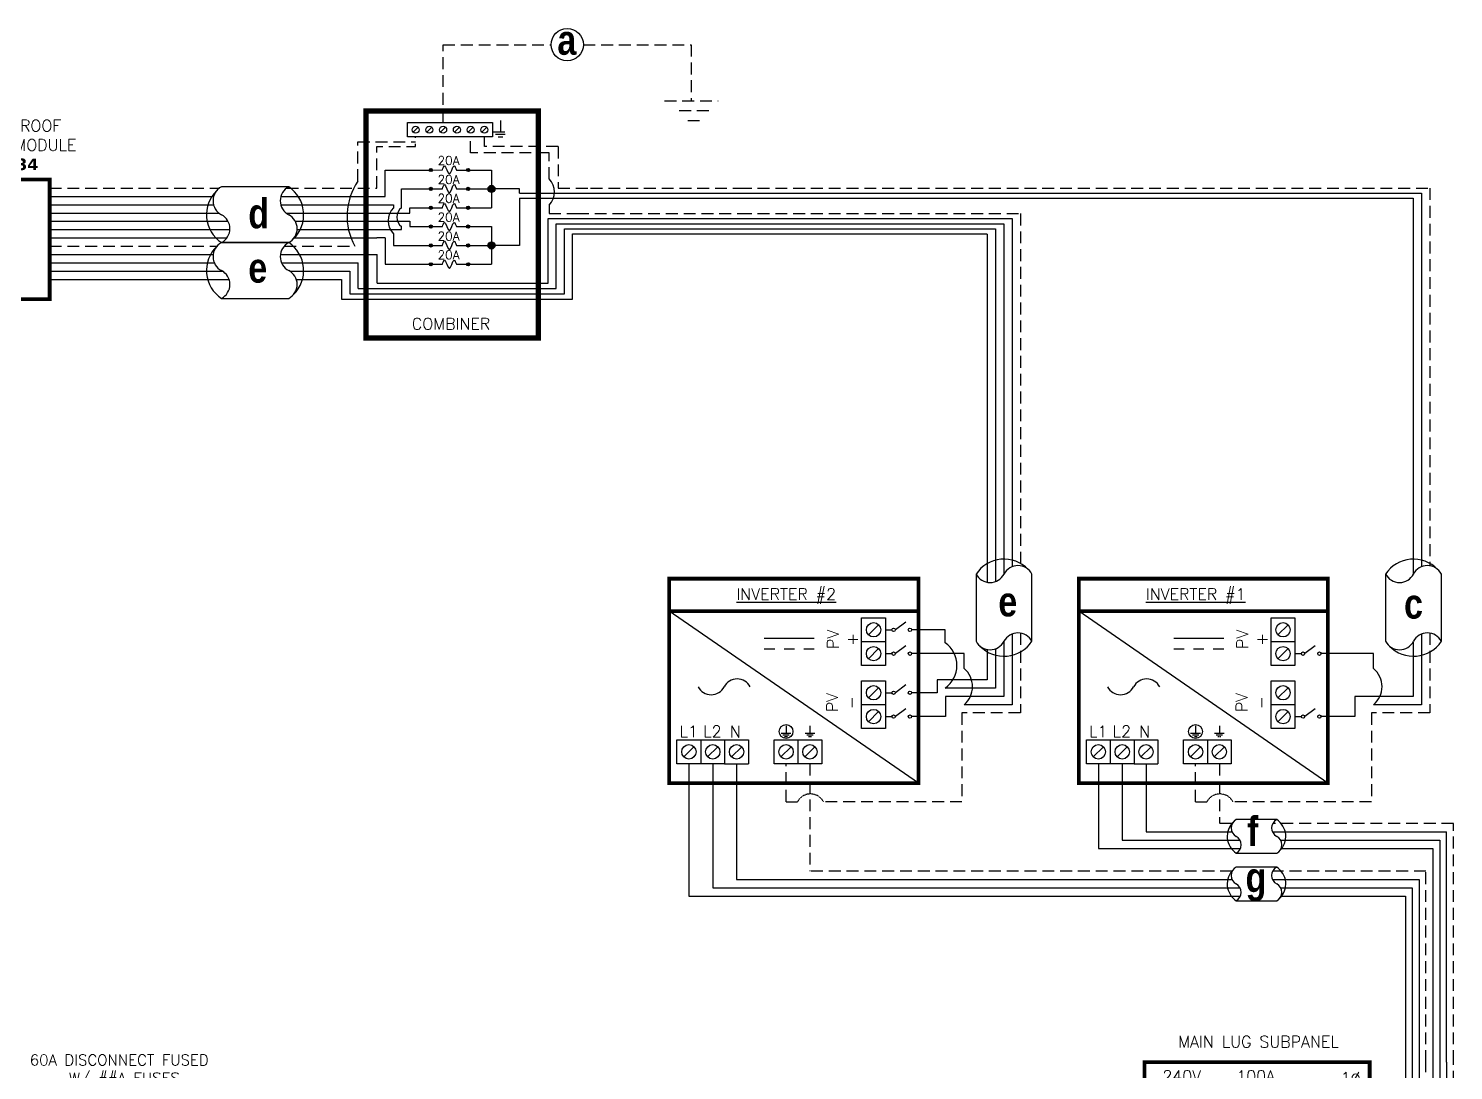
# Model space of a CAD drawing. Header units: feet. Extents: x 18731 to 19517, y 14552 to 15119.
# Drawn here: x 19066.9 to 19517.3, y 14789.4 to 15118.7 of the extents above; entities that cross this region are included whole.
import ezdxf

# ---------------------------------------------------------------- set-up
doc = ezdxf.new("R2010")
doc.units = ezdxf.units.FT
doc.header["$MEASUREMENT"] = 0
doc.linetypes.add('HIDDEN', pattern=[0.375, 0.25, -0.125])
for name, color, linetype in [('ONE LINE BLOCKS', 7, 'Continuous'), ('TABLES', 7, 'Continuous'), ('TEXT', 7, 'Continuous'), ('Z - TITLEBLOCK TXT', 7, 'Continuous')]:
    doc.layers.add(name, color=color, linetype=linetype)
doc.styles.add('ONE LINE TXT', font='techb___.ttf')
doc.styles.get("Standard").update_dxf_attribs({"font": 'simplex.shx'})

# ---------------------------------------------------------------- blocks, each defined once
blk = doc.blocks.new('*U16')
at = {"layer": 'ONE LINE BLOCKS', "linetype": 'Continuous'}
h = blk.add_hatch(color=1, dxfattribs=at)
h.dxf.hatch_style = 1
edge = h.paths.add_edge_path()
edge.add_arc((52.27, 61.39), 0.291, 0, 360)
h = blk.add_hatch(color=1, dxfattribs=at)
h.dxf.hatch_style = 1
edge = h.paths.add_edge_path()
edge.add_arc((58.94, 61.39), 0.291, 0, 360)
h = blk.add_hatch(color=1, dxfattribs=at)
h.dxf.hatch_style = 1
edge = h.paths.add_edge_path()
edge.add_arc((52.27, 58.01), 0.291, 0, 360)
h = blk.add_hatch(color=1, dxfattribs=at)
h.dxf.hatch_style = 1
edge = h.paths.add_edge_path()
edge.add_arc((58.94, 58.01), 0.291, 0, 360)
h = blk.add_hatch(color=1, dxfattribs=at)
h.dxf.hatch_style = 1
edge = h.paths.add_edge_path()
edge.add_arc((52.27, 46.83), 0.291, 0, 360)
h = blk.add_hatch(color=1, dxfattribs=at)
h.dxf.hatch_style = 1
edge = h.paths.add_edge_path()
edge.add_arc((58.94, 46.83), 0.291, 0, 360)
h = blk.add_hatch(color=1, dxfattribs=at)
h.dxf.hatch_style = 1
edge = h.paths.add_edge_path()
edge.add_arc((52.27, 43.45), 0.291, 0, 360)
h = blk.add_hatch(color=1, dxfattribs=at)
h.dxf.hatch_style = 1
edge = h.paths.add_edge_path()
edge.add_arc((58.94, 43.45), 0.291, 0, 360)
at = {"color": 7, "linetype": 'Continuous'}
for p, q in [((102.48, 74.03), (102.48, 61.39)), ((111.18, 74.03), (111.18, 46.83)), ((48.07, 61.39), (39.41, 61.39)), ((39.41, 61.39), (39.41, 46.83)), ((102.48, 61.39), (63.14, 61.39)), ((29, 46.83), (13.32, 46.83)), ((13.32, 46.83), (13.32, 9.66)), ((48.07, 46.83), (37.24, 46.83)), ((111.18, 46.83), (63.14, 46.83)), ((13.32, 9.66), (0, 9.66))]:
    blk.add_line(p, q, dxfattribs=at)
at = {"color": 10, "linetype": 'Continuous'}
for p, q in [((104.66, 74.03), (104.66, 58.01)), ((113.36, 74.03), (113.36, 43.45)), ((33.12, 43.45), (33.12, 58.01)), ((35.29, 58.01), (33.12, 58.01)), ((43.53, 58.01), (48.07, 58.01)), ((104.66, 58.01), (63.14, 58.01)), ((33.12, 43.45), (16.61, 43.45)), ((16.61, 6.49), (16.61, 43.45)), ((33.12, 43.45), (48.07, 43.45)), ((113.36, 43.45), (63.14, 43.45)), ((16.61, 6.49), (0, 6.49))]:
    blk.add_line(p, q, dxfattribs=at)
at = {"color": 253, "linetype": 'Continuous'}
for p, q in [((106.83, 74.03), (106.83, 48.32)), ((115.53, 74.03), (115.53, 28.42)), ((106.83, 39.76), (106.83, 32.77)), ((106.83, 32.77), (89.53, 32.77)), ((115.53, 28.42), (89.53, 28.42)), ((101.87, 11.02), (89.53, 11.02)), ((101.87, 5), (101.87, 11.02)), ((13.32, 3.45), (0, 3.45)), ((13.32, -3.56), (13.32, 3.45)), ((101.87, -3.56), (13.32, -3.56))]:
    blk.add_line(p, q, dxfattribs=at)
at = {"color": 10, "linetype": 'Continuous'}
blk.add_arc((39.41, 55.85), 4.65, 27.6639, 152.3361, dxfattribs=at)
at = {"color": 7, "linetype": 'Continuous'}
blk.add_arc((33.12, 44.67), 4.65, 27.6639, 152.3361, dxfattribs=at)
at = {"color": 253, "linetype": 'Continuous'}
for centre in [(110.41, 44.04), (105.44, 0.72)]:
    blk.add_arc(centre, 5.58, 129.9215, 230.0785, dxfattribs=at)
at = {"layer": 'ONE LINE BLOCKS', "lineweight": 50}
blk.add_line((20.02, 65.33), (91.19, 65.33), dxfattribs=at)
at = {"layer": 'ONE LINE BLOCKS', "lineweight": 50, "const_width": 1.19}
blk.add_lwpolyline([(20.02, 6.67), (20.02, 74.03), (91.19, 74.03), (91.19, 6.67)], close=True, dxfattribs=at)
at = {"layer": 'TEXT', "color": 92, "linetype": 'HIDDEN', "ltscale": 15}
for p, q in [((109.01, 48.32), (109.01, 74.03)), ((117.71, 0), (117.71, 74.03)), ((109.01, 32.7), (109.01, 39.76)), ((109.01, 2.18), (109.01, 24.14)), ((26.29, 19.65), (57.58, 19.65)), ((57.58, 2.18), (57.58, 19.65)), ((26.29, 15.3), (55.38, 15.3)), ((55.38, 0), (55.38, 15.3)), ((34.13, 10.94), (26.29, 10.94)), ((34.13, 0), (34.13, 10.94)), ((9.01, 0), (0, 0)), ((34.13, 0), (17.25, 0)), ((55.38, 0), (117.71, 0)), ((57.58, 2.18), (109.01, 2.18))]:
    blk.add_line(p, q, dxfattribs=at)
at = {"layer": 'TEXT', "color": 92, "linetype": 'HIDDEN', "flags": 128}
for points in [[(29.4, 34.92), (29.4, 31.42)], [(27.06, 31.42), (31.74, 31.42)], [(30.93, 30.55), (27.87, 30.55)], [(30.12, 29.68), (28.68, 29.68)]]:
    blk.add_lwpolyline(points, dxfattribs=at)
at = {"layer": 'TEXT', "color": 92, "linetype": 'Continuous', "ltscale": 4}
for centre in [(112.48, 44.04), (112.48, 28.42)]:
    blk.add_arc(centre, 5.51, 129.059, 230.941, dxfattribs=at)
at = {"layer": 'TEXT', "color": 92, "linetype": 'HIDDEN', "ltscale": 0.3}
blk.add_arc((13.13, -2.16), 4.65, 27.6639, 152.3361, dxfattribs=at)
at = {"layer": 'Z - TITLEBLOCK TXT', "color": 1, "linetype": 'Continuous'}
for p, q in [((21.75, 8.35), (21.75, 35.29)), ((21.75, 35.29), (26.29, 35.29)), ((26.29, 35.29), (26.29, 8.35)), ((84.99, 8.42), (84.99, 35.37)), ((84.99, 35.37), (89.53, 35.37)), ((89.53, 35.37), (89.53, 8.42)), ((26.29, 8.35), (21.75, 8.35)), ((89.53, 8.42), (84.99, 8.42))]:
    blk.add_line(p, q, dxfattribs=at)
at = {"layer": 'Z - TITLEBLOCK TXT', "color": 4, "linetype": 'Continuous'}
for p, q in [((24.81, 33.48), (23.24, 31.91)), ((88.04, 33.56), (86.47, 31.98)), ((24.81, 29.13), (23.24, 27.56)), ((88.04, 29.2), (86.47, 27.63)), ((24.81, 24.78), (23.24, 23.21)), ((88.04, 24.85), (86.47, 23.28)), ((24.81, 20.43), (23.24, 18.86)), ((88.04, 20.5), (86.47, 18.93)), ((24.81, 16.08), (23.24, 14.51)), ((88.04, 16.15), (86.47, 14.58)), ((24.81, 11.73), (23.24, 10.16)), ((88.04, 11.8), (86.47, 10.23))]:
    blk.add_line(p, q, dxfattribs=at)
at = {"layer": 'Z - TITLEBLOCK TXT', "color": 1, "linetype": 'Continuous', "flags": 128}
for points in [[(48.07, 61.39), (52.27, 61.39)], [(48.07, 61.39), (52.27, 61.39)], [(58.94, 61.39), (63.14, 61.39)], [(48.07, 58.01), (52.27, 58.01)], [(48.07, 58.01), (52.27, 58.01)], [(58.94, 58.01), (63.14, 58.01)], [(48.07, 46.83), (52.27, 46.83)], [(48.07, 46.83), (52.27, 46.83)], [(58.94, 46.83), (63.14, 46.83)], [(48.07, 43.45), (52.27, 43.45)], [(48.07, 43.45), (52.27, 43.45)], [(58.94, 43.45), (63.14, 43.45)]]:
    blk.add_lwpolyline(points, dxfattribs=at)
at = {"layer": 'Z - TITLEBLOCK TXT', "color": 1, "linetype": 'Continuous'}
for centre in [(52.27, 61.39), (58.94, 61.39), (52.27, 58.01), (58.94, 58.01), (52.27, 46.83), (58.94, 46.83), (52.27, 43.45), (58.94, 43.45)]:
    blk.add_circle(centre, 0.291, dxfattribs=at)
at = {"layer": 'Z - TITLEBLOCK TXT', "color": 4, "linetype": 'Continuous'}
for centre in [(24.02, 32.7), (87.26, 32.77), (24.02, 28.35), (87.26, 28.42), (24.02, 24), (87.26, 24.07), (24.02, 19.65), (87.26, 19.72), (24.02, 15.3), (87.26, 15.37), (24.02, 10.94), (87.26, 11.02)]:
    blk.add_circle(centre, 1.11, dxfattribs=at)
at = {"layer": 'Z - TITLEBLOCK TXT', "color": 1, "linetype": 'Continuous'}
for centre in [(55.6, 60.19), (55.6, 56.81), (55.6, 45.63), (55.6, 42.25)]:
    blk.add_arc(centre, 3.93, 40.3392, 139.6608, dxfattribs=at)
at = {"layer": 'TABLES', "color": 1, "linetype": 'Continuous'}
for p in [(47.57, 52.77), (47.57, 38.21)]:
    blk.add_text('2p##A', height=3.658, dxfattribs=at).set_placement(p)
at = {"layer": 'TABLES', "color": 4, "linetype": 'Continuous'}
blk.add_text('ISOLATED NEUTRAL', height=1.8743, rotation=90, dxfattribs=at).set_placement((84.33, 8.78))
at = {"layer": 'TEXT', "color": 1, "attachment_point": 5}
for s, width, gutter_width, insert, char_height in [('MAIN LUG SUBPANEL ', 62.3984, 7.17, (56.06, 80.46), 3.6576), ('240V', 0.1481, 0.75, (31.81, 69.58), 3.658), ('100A', 0.1481, 0.75, (55.19, 69.58), 3.658), ('1∅', 0.1481, 0.75, (85.17, 69.07), 3.658)]:
    blk.add_mtext_dynamic_manual_height_columns(s, width=width, gutter_width=gutter_width, heights=[0], dxfattribs=dict(at, insert=insert, char_height=char_height))
blk = doc.blocks.new('M_MAIN DISCO')
at = {"color": 253, "linetype": 'Continuous'}
for p, q in [((-47.96, 3.45), (-47.96, 32.21)), ((-47.96, 32.21), (-42.47, 32.21)), ((-42.47, 32.21), (-42.47, 34.82)), ((-20.72, 32.21), (-20.72, 34.82)), ((-15.23, 32.21), (-20.72, 32.21)), ((-15.23, 3.45), (-15.23, 32.21)), ((-47.96, 3.45), (-63.19, 3.45)), ((-15.23, 3.45), (0, 3.45))]:
    blk.add_line(p, q, dxfattribs=at)
at = {"color": 7, "linetype": 'Continuous'}
for p, q in [((-51.46, 9.66), (-51.46, 22.77)), ((-49.6, 22.77), (-51.46, 22.77)), ((-41.69, 22.77), (-44.32, 22.77)), ((-21.5, 22.77), (-18.87, 22.77)), ((-13.59, 22.77), (-11.73, 22.77)), ((-11.73, 9.66), (-11.73, 22.77)), ((-51.46, 9.66), (-63.19, 9.66)), ((-11.73, 9.66), (0, 9.66))]:
    blk.add_line(p, q, dxfattribs=at)
at = {"color": 1, "linetype": 'Continuous'}
for p, q in [((-31.53, 22.77), (-30.29, 22.77)), ((-27.74, 22.77), (-26.5, 22.77)), ((-31.53, 15.24), (-30.29, 15.24)), ((-27.74, 15.24), (-26.5, 15.24))]:
    blk.add_line(p, q, dxfattribs=at)
at = {"color": 10, "linetype": 'Continuous'}
for p, q in [((-49.6, 6.49), (-49.6, 15.24)), ((-41.69, 15.24), (-44.32, 15.24)), ((-21.5, 15.24), (-18.87, 15.24)), ((-13.59, 6.49), (-13.59, 15.24)), ((-49.6, 6.49), (-63.19, 6.49)), ((-13.59, 6.49), (0, 6.49))]:
    blk.add_line(p, q, dxfattribs=at)
at = {"color": 7, "linetype": 'Continuous'}
for centre in [(-46.96, 22.62), (-16.23, 22.62)]:
    blk.add_arc(centre, 2.64, 3.2819, 176.7181, dxfattribs=at)
at = {"color": 10, "linetype": 'Continuous'}
for centre in [(-46.96, 15.08), (-16.23, 15.08)]:
    blk.add_arc(centre, 2.64, 3.2819, 176.7181, dxfattribs=at)
at = {"color": 1, "linetype": 'Continuous'}
for points in [[(-30.29, 22.77), (-29.92, 23.53), (-29.02, 22.01), (-28.19, 23.53), (-27.74, 22.77)], [(-30.29, 15.24), (-29.92, 16), (-29.02, 14.47), (-28.19, 16), (-27.74, 15.24)]]:
    blk.add_spline(points, degree=3, dxfattribs=at)
at = {"layer": 'ONE LINE BLOCKS', "lineweight": 50}
blk.add_line((-53.41, 43.1), (-9.8, 43.1), dxfattribs=at)
at = {"layer": 'ONE LINE BLOCKS', "lineweight": 50, "const_width": 1.19}
blk.add_lwpolyline([(-53.41, -9.3), (-53.41, 49.88), (-9.8, 49.88), (-9.8, -9.3)], close=True, dxfattribs=at)
at = {"layer": 'TEXT', "color": 92, "linetype": 'HIDDEN', "ltscale": 15}
for p, q in [((-46.38, 0), (-46.38, 4.94)), ((-46.38, 4.94), (-42.47, 4.94)), ((-42.47, 4.94), (-42.47, 1.8)), ((-16.81, 4.94), (-20.72, 4.94)), ((-20.72, 4.94), (-20.72, 1.8)), ((-16.81, 0), (-16.81, 4.94)), ((-46.38, 0), (-63.19, 0)), ((-16.81, 0), (0, 0))]:
    blk.add_line(p, q, dxfattribs=at)
at = {"layer": 'TEXT', "color": 92, "linetype": 'Continuous', "flags": 128}
for points in [[(-31.59, -3.07), (-31.6, -6.57)], [(-33.94, -6.57), (-29.25, -6.57)], [(-30.07, -7.44), (-33.13, -7.44)], [(-30.88, -8.3), (-32.31, -8.3)]]:
    blk.add_lwpolyline(points, dxfattribs=at)
at = {"layer": 'Z - TITLEBLOCK TXT', "color": 1, "linetype": 'Continuous'}
for p, q in [((-45.07, 34.82), (-45.07, 39.36)), ((-45.07, 39.36), (-18.12, 39.36)), ((-18.12, 39.36), (-18.12, 34.82)), ((-18.12, 34.82), (-45.07, 34.82)), ((-41.69, 22.77), (-37.77, 22.77)), ((-35.88, 25.22), (-32.61, 22.78)), ((-25.42, 22.77), (-21.5, 22.77)), ((-41.69, 15.24), (-37.77, 15.24)), ((-35.88, 17.69), (-32.61, 15.24)), ((-25.42, 15.23), (-21.5, 15.23)), ((-45.07, 1.8), (-18.12, 1.8)), ((-45.07, 1.8), (-45.07, -2.74)), ((-18.12, 1.8), (-18.12, -2.74)), ((-18.12, -2.74), (-45.07, -2.74))]:
    blk.add_line(p, q, dxfattribs=at)
at = {"layer": 'Z - TITLEBLOCK TXT', "color": 4, "linetype": 'Continuous'}
for p, q in [((-41.69, 37.87), (-43.26, 36.3)), ((-37.34, 37.87), (-38.91, 36.3)), ((-32.98, 37.87), (-34.56, 36.3)), ((-28.63, 37.87), (-30.21, 36.3)), ((-24.28, 37.87), (-25.86, 36.3)), ((-19.93, 37.87), (-21.51, 36.3)), ((-41.69, 0.32), (-43.26, -1.26)), ((-37.34, 0.32), (-38.91, -1.26)), ((-32.98, 0.32), (-34.56, -1.26)), ((-28.63, 0.32), (-30.21, -1.26)), ((-24.28, 0.32), (-25.86, -1.26)), ((-19.93, 0.32), (-21.51, -1.26))]:
    blk.add_line(p, q, dxfattribs=at)
for centre in [(-42.47, 37.09), (-38.12, 37.09), (-33.77, 37.09), (-29.42, 37.09), (-25.07, 37.09), (-20.72, 37.09), (-42.47, -0.47), (-38.12, -0.47), (-33.77, -0.47), (-29.42, -0.47), (-25.07, -0.47), (-20.72, -0.47)]:
    blk.add_circle(centre, 1.11, dxfattribs=at)
at = {"layer": 'Z - TITLEBLOCK TXT', "color": 1, "linetype": 'Continuous'}
for centre in [(-37.23, 22.77), (-32.07, 22.77), (-25.96, 22.77), (-37.23, 15.24), (-32.07, 15.24), (-25.96, 15.23)]:
    blk.add_circle(centre, 0.541, dxfattribs=at)
at = {"layer": 'TABLES', "color": 4, "linetype": 'Continuous'}
blk.add_text('BONDED NEUTRAL', height=1.8743, dxfattribs=at).set_placement((-43.99, 40.01))
at = {"layer": 'TEXT', "color": 1}
for s, width, gutter_width, heights, insert, char_height, attachment_point in [('\\A1;\\pi4.1167;60A DISCONNECT FUSED \\P\\pi16.454;W/ ##A FUSES\\P\\pi11.355;GROUPED W/ MAIN \\P\\pi4.9392;BREAKER LOAD CENTER', 71.8931, 92.23, [24.13], (-68.68, 76.43), 3.4544, 1), ('240V', 0.1481, 0.75, [0], (-45.35, 46.44), 3.658, 5), ('1∅', 0.1481, 0.75, [0], (-14.78, 46.14), 3.658, 5), ('\\A1;\\pi3.6942,t21.982;SQUARE D\\P\\pi2.5621,t20.85;PN: D222N', 35.0816, 28.88, [13.54], (-51.57, -12.71), 3.6576, 1)]:
    blk.add_mtext_dynamic_manual_height_columns(s, width=width, gutter_width=gutter_width, heights=heights, dxfattribs=dict(at, insert=insert, char_height=char_height, attachment_point=attachment_point))

msp = doc.modelspace()

# ---------------------------------------------------------------- hatches: boundary and pattern name
at = {"linetype": 'Continuous'}
h = msp.add_hatch(color=7, dxfattribs=at)
h.dxf.hatch_style = 1
edge = h.paths.add_edge_path()
edge.add_arc((19194.08, 15073.96), 0.513, 0, 360)
h = msp.add_hatch(color=7, dxfattribs=at)
h.dxf.hatch_style = 1
edge = h.paths.add_edge_path()
edge.add_arc((19205.86, 15073.96), 0.513, 0, 360)
h = msp.add_hatch(color=7, dxfattribs=at)
h.dxf.hatch_style = 1
edge = h.paths.add_edge_path()
edge.add_arc((19194.08, 15068), 0.513, 0, 360)
h = msp.add_hatch(color=7, dxfattribs=at)
h.dxf.hatch_style = 1
edge = h.paths.add_edge_path()
edge.add_arc((19205.86, 15068), 0.513, 0, 360)
h = msp.add_hatch(color=7, dxfattribs=at)
h.dxf.hatch_style = 1
edge = h.paths.add_edge_path()
edge.add_arc((19194.08, 15062.04), 0.513, 0, 360)
h = msp.add_hatch(color=7, dxfattribs=at)
h.dxf.hatch_style = 1
edge = h.paths.add_edge_path()
edge.add_arc((19205.86, 15062.04), 0.513, 0, 360)
h = msp.add_hatch(color=253, dxfattribs=at)
h.dxf.hatch_style = 1
edge = h.paths.add_edge_path()
edge.add_arc((19194.08, 15056.08), 0.513, 0, 360)
h = msp.add_hatch(color=253, dxfattribs=at)
h.dxf.hatch_style = 1
edge = h.paths.add_edge_path()
edge.add_arc((19205.86, 15056.08), 0.513, 0, 360)
h = msp.add_hatch(color=253, dxfattribs=at)
h.dxf.hatch_style = 1
edge = h.paths.add_edge_path()
edge.add_arc((19194.08, 15050.12), 0.513, 0, 360)
h = msp.add_hatch(color=253, dxfattribs=at)
h.dxf.hatch_style = 1
edge = h.paths.add_edge_path()
edge.add_arc((19205.86, 15050.12), 0.513, 0, 360)
h = msp.add_hatch(color=253, dxfattribs=at)
h.dxf.hatch_style = 1
edge = h.paths.add_edge_path()
edge.add_arc((19194.08, 15044.16), 0.513, 0, 360)
h = msp.add_hatch(color=253, dxfattribs=at)
h.dxf.hatch_style = 1
edge = h.paths.add_edge_path()
edge.add_arc((19205.86, 15044.16), 0.513, 0, 360)
at = {"layer": 'ONE LINE BLOCKS', "linetype": 'Continuous'}
h = msp.add_hatch(color=254, dxfattribs=at)
h.dxf.hatch_style = 1
edge = h.paths.add_edge_path()
edge.add_arc((19213.26, 15068), 1.11, 0, 360)
h = msp.add_hatch(color=254, dxfattribs=at)
h.dxf.hatch_style = 1
edge = h.paths.add_edge_path()
edge.add_arc((19213.26, 15050.12), 1.11, 0, 360)

# ---------------------------------------------------------------- linework, layer by layer
at = {"color": 1, "linetype": 'Continuous'}
for p, q in [((19194.59, 15073.96), (19197.73, 15073.97)), ((19202.23, 15073.96), (19205.34, 15073.96)), ((19194.59, 15068), (19197.73, 15068.01)), ((19202.23, 15068), (19205.34, 15068)), ((19194.59, 15062.04), (19197.73, 15062.05)), ((19202.23, 15062.04), (19205.34, 15062.04)), ((19194.59, 15056.08), (19197.73, 15056.09)), ((19202.23, 15056.08), (19205.34, 15056.08)), ((19194.59, 15050.12), (19197.73, 15050.12)), ((19202.23, 15050.12), (19205.34, 15050.12)), ((19194.59, 15044.16), (19197.73, 15044.16)), ((19202.23, 15044.16), (19205.34, 15044.16))]:
    msp.add_line(p, q, dxfattribs=at)
at = {"color": 7, "linetype": 'Continuous'}
for p, q in [((19149.16, 15068.64), (19127.91, 15068.64)), ((19222.11, 15068), (19213.26, 15068)), ((19222.11, 15066.63), (19222.11, 15068)), ((19073.6, 15065.64), (19124.48, 15065.63)), ((19124.48, 15065.63), (19125.44, 15065.63)), ((19146.69, 15065.62), (19177, 15065.61)), ((19222.11, 15066.63), (19244.34, 15066.63)), ((19244.34, 15066.63), (19291.75, 15066.63)), ((19291.75, 15066.63), (19507.26, 15066.63)), ((19507.26, 15066.63), (19507.26, 14948.59)), ((19073.6, 15060.37), (19123.23, 15060.37)), ((19123.23, 15060.37), (19127.09, 15060.37)), ((19148.34, 15060.37), (19177, 15060.37)), ((19291.75, 15058.59), (19377.83, 15058.59)), ((19377.83, 15058.59), (19377.83, 14948.59)), ((19073.6, 15055.13), (19125.22, 15055.13)), ((19125.22, 15055.13), (19130.57, 15055.13)), ((19151.81, 15055.13), (19177, 15055.13)), ((19372.59, 15055.38), (19372.59, 14943.92)), ((19127.91, 15051.02), (19149.16, 15051.02)), ((19149.16, 15051.02), (19127.91, 15051.02)), ((19073.6, 15047.26), (19125.29, 15047.26)), ((19146.53, 15047.26), (19177.07, 15047.26)), ((19073.6, 15042.02), (19128.24, 15042.02)), ((19149.48, 15042.02), (19168.51, 15042.02)), ((19168.51, 15042.02), (19168.51, 15034.85)), ((19168.51, 15039.4), (19168.52, 15039.4)), ((19127.91, 15033.39), (19149.16, 15033.39)), ((19366.45, 14946.28), (19366.45, 14925.03)), ((19384.08, 14925.03), (19384.08, 14946.28)), ((19495.88, 14946.28), (19495.88, 14925.03)), ((19513.51, 14925.03), (19513.51, 14946.28)), ((19356.7, 14928.67), (19346.07, 14928.67)), ((19356.7, 14924.56), (19356.7, 14928.67)), ((19377.83, 14927.35), (19377.83, 14905.01)), ((19507.26, 14927.35), (19507.26, 14905.01)), ((19362.66, 14921.13), (19346.07, 14921.13)), ((19362.66, 14916.41), (19362.66, 14921.13)), ((19372.59, 14922.68), (19372.59, 14910.26)), ((19492.09, 14921.13), (19475.51, 14921.13)), ((19492.09, 14916.41), (19492.09, 14921.13)), ((19372.59, 14910.26), (19356.7, 14910.26)), ((19377.83, 14905.01), (19362.66, 14905.01)), ((19507.26, 14905.01), (19492.09, 14905.01)), ((19275.66, 14886.34), (19275.66, 14844.52)), ((19405.09, 14886.34), (19405.09, 14859.55)), ((19461.47, 14868.71), (19448.66, 14868.71)), ((19405.09, 14859.55), (19450.02, 14859.55)), ((19448.66, 14858.07), (19461.47, 14858.07)), ((19462.83, 14859.55), (19510.82, 14859.55)), ((19510.82, 14859.55), (19510.82, 14792.06)), ((19461.47, 14853.68), (19448.66, 14853.68)), ((19275.66, 14844.52), (19450.02, 14844.52)), ((19448.66, 14843.05), (19461.47, 14843.05)), ((19462.83, 14844.52), (19502.12, 14844.52)), ((19502.12, 14844.52), (19502.12, 14792.06))]:
    msp.add_line(p, q, dxfattribs=at)
at = {"color": 253, "linetype": 'Continuous'}
for p, q in [((19073.6, 15062.99), (19123.44, 15062.99)), ((19123.44, 15062.99), (19125.4, 15062.99)), ((19146.65, 15062.99), (19177, 15062.99)), ((19222.11, 15065.02), (19222.11, 15050.12)), ((19222.11, 15065.02), (19243.5, 15065.02)), ((19243.5, 15065.02), (19291.75, 15065.02)), ((19291.75, 15065.02), (19504.64, 15065.02)), ((19504.64, 15065.02), (19504.64, 14946.18)), ((19073.6, 15057.75), (19123.76, 15057.75)), ((19123.76, 15057.75), (19130, 15057.75)), ((19151.25, 15057.75), (19177, 15057.75)), ((19233.71, 15036.55), (19233.71, 15056.98)), ((19233.71, 15056.98), (19239.24, 15056.98)), ((19238.87, 15053.77), (19369.97, 15053.77)), ((19238.87, 15033.16), (19238.87, 15053.77)), ((19239.24, 15056.98), (19291.75, 15056.98)), ((19291.75, 15056.98), (19375.21, 15056.98)), ((19369.97, 15053.68), (19369.97, 14943.69)), ((19375.21, 15056.98), (19375.21, 14946.18)), ((19073.6, 15052.5), (19128.45, 15052.5)), ((19128.45, 15052.5), (19129.63, 15052.5)), ((19150.87, 15052.5), (19177, 15052.5)), ((19179.62, 15052.5), (19179.62, 15044.16)), ((19222.11, 15050.12), (19213.26, 15050.12)), ((19073.6, 15044.64), (19125.65, 15044.64)), ((19146.9, 15044.64), (19171.13, 15044.64)), ((19171.13, 15036.55), (19171.13, 15044.64)), ((19168.51, 15042.02), (19168.52, 15042.02)), ((19179.62, 15044.16), (19187.49, 15044.16)), ((19073.6, 15039.4), (19130.31, 15039.4)), ((19151.56, 15039.4), (19165.89, 15039.4)), ((19165.89, 15039.4), (19165.89, 15033.16)), ((19171.13, 15036.55), (19233.71, 15036.55)), ((19165.89, 15033.16), (19238.87, 15033.16)), ((19375.21, 14924.93), (19375.21, 14907.63)), ((19504.64, 14924.93), (19504.64, 14907.63)), ((19369.97, 14922.45), (19369.97, 14912.88)), ((19369.97, 14912.88), (19354.13, 14912.88)), ((19354.13, 14912.88), (19354.13, 14908.77)), ((19354.13, 14908.77), (19346.07, 14908.77)), ((19375.21, 14907.63), (19356.75, 14907.63)), ((19356.75, 14907.63), (19356.75, 14901.24)), ((19504.64, 14907.63), (19486.18, 14907.63)), ((19486.18, 14907.63), (19486.18, 14901.24)), ((19356.75, 14901.24), (19346.07, 14901.24)), ((19486.18, 14901.24), (19475.51, 14901.24)), ((19290.73, 14886.34), (19290.73, 14849.78)), ((19420.16, 14886.34), (19420.16, 14864.81)), ((19420.16, 14864.81), (19447.32, 14864.81)), ((19460.13, 14864.81), (19515.17, 14864.81)), ((19515.17, 14792.06), (19515.17, 14864.81)), ((19290.73, 14849.78), (19447.32, 14849.78)), ((19460.13, 14849.78), (19506.47, 14849.78)), ((19506.47, 14849.78), (19506.47, 14792.06))]:
    msp.add_line(p, q, dxfattribs=at)
for p, q in [((19231.13, 15038.25), (19231.13, 15058.59)), ((19231.13, 15058.59), (19239.44, 15058.59)), ((19239.44, 15058.59), (19291.75, 15058.59)), ((19236.29, 15055.37), (19372.59, 15055.38)), ((19236.29, 15034.85), (19236.29, 15055.37)), ((19177.07, 15038.25), (19177.07, 15047.26)), ((19177.07, 15038.25), (19231.13, 15038.25)), ((19168.51, 15034.85), (19236.29, 15034.85))]:
    msp.add_line(p, q)
at = {"color": 10, "linetype": 'Continuous'}
for p, q in [((19283.2, 14886.34), (19283.2, 14847.15)), ((19412.63, 14886.34), (19412.63, 14862.18)), ((19412.63, 14862.18), (19449.89, 14862.18)), ((19462.71, 14862.18), (19512.99, 14862.18)), ((19512.99, 14862.18), (19512.99, 14792.06)), ((19283.2, 14847.15), (19449.89, 14847.15)), ((19462.71, 14847.15), (19504.29, 14847.15)), ((19504.29, 14847.15), (19504.29, 14792.06))]:
    msp.add_line(p, q, dxfattribs=at)
at = {"color": 7, "linetype": 'Continuous', "flags": 128}
for points in [[(19177, 15065.61), (19179.62, 15065.61), (19179.62, 15073.96), (19187.49, 15073.96)], [(19187.49, 15073.96), (19194.08, 15073.96)], [(19205.86, 15073.96), (19213.26, 15073.96)], [(19213.26, 15073.96), (19213.26, 15062.04)], [(19184.86, 15062.04), (19184.86, 15068), (19187.49, 15068)], [(19187.49, 15068), (19194.08, 15068)], [(19187.49, 15068), (19194.08, 15068)], [(19205.86, 15068), (19213.26, 15068)], [(19177, 15060.37), (19187.49, 15060.37), (19187.49, 15062.04)], [(19187.49, 15062.04), (19194.08, 15062.04)], [(19187.49, 15062.04), (19194.08, 15062.04)], [(19205.86, 15062.04), (19213.26, 15062.04)], [(19177, 15055.13), (19184.86, 15055.13), (19184.86, 15056.08)]]:
    msp.add_lwpolyline(points, dxfattribs=at)
at = {"color": 253, "linetype": 'Continuous', "flags": 128}
for points in [[(19177, 15062.99), (19182.24, 15062.99), (19182.24, 15062.04)], [(19177, 15057.75), (19187.49, 15057.75), (19187.49, 15056.08)], [(19182.24, 15053.77), (19182.24, 15050.12), (19187.49, 15050.12)], [(19187.49, 15056.08), (19194.08, 15056.08)], [(19187.49, 15056.08), (19194.08, 15056.08)], [(19205.86, 15056.08), (19213.26, 15056.08)], [(19213.26, 15056.08), (19213.26, 15044.16)], [(19179.62, 15052.5), (19177, 15052.5)], [(19187.49, 15050.12), (19194.08, 15050.12)], [(19187.49, 15050.12), (19194.08, 15050.12)], [(19205.86, 15050.12), (19213.26, 15050.12)], [(19187.49, 15044.16), (19194.08, 15044.16)], [(19205.86, 15044.16), (19213.26, 15044.16)]]:
    msp.add_lwpolyline(points, dxfattribs=at)
at = {"color": 7, "linetype": 'Continuous'}
for centre, radius in [((19237.2, 15113.57), 5.11), ((19194.08, 15073.96), 0.513), ((19205.86, 15073.96), 0.513), ((19194.08, 15068), 0.513), ((19205.86, 15068), 0.513), ((19194.08, 15062.04), 0.513), ((19205.86, 15062.04), 0.513)]:
    msp.add_circle(centre, radius, dxfattribs=at)
at = {"color": 253, "linetype": 'Continuous'}
for centre in [(19194.08, 15056.08), (19205.86, 15056.08), (19194.08, 15050.12), (19205.86, 15050.12), (19194.08, 15044.16), (19205.86, 15044.16)]:
    msp.add_circle(centre, 0.513, dxfattribs=at)
at = {"color": 7, "linetype": 'Continuous'}
for centre, radius, start, end in [((19133.76, 15059.83), 10.58, 133.9732, 236.4265), ((19143.31, 15059.83), 10.58, 313.9732, 56.4265), ((19186.9, 15059.06), 3.61, 124.3567, 235.6433), ((19133.76, 15042.2), 10.58, 133.9732, 236.4265), ((19143.31, 15042.2), 10.58, 313.9732, 56.4265), ((19375.27, 14940.43), 10.58, 43.9732, 146.4265), ((19504.7, 14940.43), 10.58, 43.9732, 146.4265), ((19375.27, 14930.88), 10.58, 223.9732, 326.4265), ((19504.7, 14930.88), 10.58, 223.9732, 326.4265), ((19452.19, 14863.39), 6.38, 133.9732, 236.4265), ((19457.94, 14863.39), 6.38, 313.9732, 56.4265), ((19452.19, 14848.37), 6.38, 133.9732, 236.4265), ((19457.94, 14848.37), 6.38, 313.9732, 56.4265)]:
    msp.add_arc(centre, radius, start, end, dxfattribs=at)
at = {"color": 92, "linetype": 'Continuous'}
msp.add_arc((19227.24, 15067.01), 5.91, 315.6055, 44.3945, dxfattribs=at)
at = {"color": 253, "linetype": 'Continuous'}
msp.add_arc((19186.46, 15057.91), 5.91, 135.6055, 224.3945, dxfattribs=at)
at = {"color": 1, "linetype": 'Continuous'}
for points in [[(19197.73, 15073.97), (19198.39, 15075.31), (19199.98, 15072.62), (19201.43, 15075.31), (19202.23, 15073.96)], [(19197.73, 15068.01), (19198.39, 15069.34), (19199.98, 15066.66), (19201.43, 15069.34), (19202.23, 15068)], [(19197.73, 15062.05), (19198.39, 15063.38), (19199.98, 15060.7), (19201.43, 15063.38), (19202.23, 15062.04)], [(19197.73, 15056.09), (19198.39, 15057.42), (19199.98, 15054.73), (19201.43, 15057.42), (19202.23, 15056.08)], [(19197.73, 15050.12), (19198.39, 15051.46), (19199.98, 15048.77), (19201.43, 15051.46), (19202.23, 15050.12)], [(19197.73, 15044.16), (19198.39, 15045.5), (19199.98, 15042.81), (19201.43, 15045.5), (19202.23, 15044.16)]]:
    msp.add_spline(points, degree=3, dxfattribs=at)
at = {"layer": 'ONE LINE BLOCKS', "lineweight": 50}
for points, const_width in [([(19228.03, 15020.87), (19173.56, 15020.87), (19173.56, 15092.65), (19228.03, 15092.65)], 1.71), ([(19228.03, 15020.87), (19173.56, 15020.87), (19173.56, 15092.65), (19228.03, 15092.65)], 1.71), ([(19073.6, 15033.17), (19035.82, 15033.17), (19035.82, 15070.95), (19073.6, 15070.95)], 1.19), ([(19269.45, 14880.18), (19269.45, 14944.83), (19348.22, 14944.83), (19348.22, 14880.18)], 1.19), ([(19269.45, 14934.55), (19269.45, 14944.83), (19348.22, 14944.83), (19348.22, 14934.55)], 1.19), ([(19398.88, 14880.18), (19398.88, 14944.83), (19477.65, 14944.83), (19477.65, 14880.18)], 1.19), ([(19398.88, 14934.55), (19398.88, 14944.83), (19477.65, 14944.83), (19477.65, 14934.55)], 1.19)]:
    msp.add_lwpolyline(points, close=True, dxfattribs=dict(at, const_width=const_width))
at = {"layer": 'TEXT', "color": 92, "linetype": 'HIDDEN', "ltscale": 15}
for p, q in [((19197.97, 15113.57), (19232.08, 15113.57)), ((19197.97, 15088.97), (19197.97, 15113.57)), ((19242.31, 15113.57), (19276.42, 15113.57)), ((19276.42, 15113.57), (19276.42, 15095.78)), ((19171.02, 15070.43), (19171.02, 15082.89)), ((19171.02, 15082.89), (19189.27, 15082.89)), ((19206.67, 15079.37), (19206.67, 15084.43)), ((19211.02, 15081.35), (19211.02, 15084.43)), ((19234.29, 15081.35), (19211.02, 15081.35)), ((19234.29, 15081.35), (19234.29, 15068.24)), ((19231.46, 15079.38), (19206.67, 15079.37)), ((19231.46, 15071.14), (19231.46, 15079.38)), ((19073.6, 15068.24), (19126.72, 15068.24)), ((19126.72, 15068.24), (19127.26, 15068.24)), ((19148.5, 15068.24), (19177, 15068.24)), ((19234.29, 15068.24), (19244.57, 15068.24)), ((19244.57, 15068.24), (19291.75, 15068.24)), ((19291.75, 15068.24), (19509.89, 15068.24)), ((19509.89, 15068.24), (19509.89, 14948.88)), ((19231.46, 15062.88), (19231.46, 15060.2)), ((19231.46, 15060.2), (19240.26, 15060.2)), ((19240.26, 15060.2), (19291.75, 15060.2)), ((19291.75, 15060.2), (19380.45, 15060.2)), ((19380.45, 15060.2), (19380.45, 14948.88)), ((19073.6, 15049.9), (19126.49, 15049.9)), ((19147.74, 15049.9), (19170.01, 15049.9)), ((19380.45, 14927.64), (19380.45, 14902.39)), ((19509.89, 14927.64), (19509.89, 14902.39)), ((19380.45, 14902.39), (19361.95, 14902.39)), ((19361.95, 14902.39), (19361.95, 14874.31)), ((19509.89, 14902.39), (19491.38, 14902.39)), ((19491.38, 14902.39), (19491.38, 14874.31)), ((19306.37, 14874.31), (19306.37, 14886.34)), ((19313.9, 14886.34), (19313.9, 14852.41)), ((19435.8, 14874.31), (19435.8, 14886.34)), ((19443.33, 14886.34), (19443.33, 14867.44)), ((19306.37, 14874.31), (19309.97, 14874.31)), ((19361.95, 14874.31), (19318.21, 14874.31)), ((19435.8, 14874.31), (19439.4, 14874.31)), ((19491.38, 14874.31), (19447.64, 14874.31)), ((19447.39, 14867.44), (19443.33, 14867.44)), ((19517.34, 14867.44), (19460.2, 14867.44)), ((19517.34, 14792.06), (19517.34, 14867.44)), ((19447.39, 14852.41), (19313.9, 14852.41)), ((19508.64, 14852.41), (19460.2, 14852.41)), ((19508.64, 14792.06), (19508.64, 14852.41))]:
    msp.add_line(p, q, dxfattribs=at)
at = {"layer": 'TEXT', "color": 92, "linetype": 'HIDDEN', "ltscale": 15, "flags": 128}
for points in [[(19267.94, 15095.78), (19284.9, 15095.78)], [(19281.96, 15092.63), (19270.88, 15092.63)], [(19213.75, 15086.05), (19218.43, 15086.05)], [(19217.62, 15085.19), (19214.56, 15085.19)], [(19216.09, 15089.56), (19216.09, 15086.05)], [(19279.02, 15089.49), (19273.82, 15089.49)], [(19177, 15068.24), (19177, 15081.35), (19189.27, 15081.35), (19189.27, 15084.43)], [(19216.81, 15084.32), (19215.37, 15084.32)]]:
    msp.add_lwpolyline(points, dxfattribs=at)
at = {"layer": 'TEXT', "color": 92, "linetype": 'Continuous', "flags": 128}
for points in [[(19304.83, 14895.99), (19307.9, 14895.99)], [(19306.37, 14898.29), (19306.37, 14895.99)], [(19312.37, 14895.99), (19315.44, 14895.99)], [(19313.9, 14898.29), (19313.9, 14895.99)], [(19434.26, 14895.99), (19437.33, 14895.99)], [(19435.8, 14898.29), (19435.8, 14895.99)], [(19441.8, 14895.99), (19444.87, 14895.99)], [(19443.34, 14898.29), (19443.33, 14895.99)], [(19307.37, 14895.42), (19305.36, 14895.42)], [(19306.84, 14894.85), (19305.9, 14894.85)], [(19314.91, 14895.42), (19312.9, 14895.42)], [(19314.37, 14894.85), (19313.43, 14894.85)], [(19436.8, 14895.42), (19434.8, 14895.42)], [(19444.34, 14895.42), (19442.33, 14895.42)]]:
    msp.add_lwpolyline(points, dxfattribs=at)
at = {"layer": 'TEXT', "color": 92, "linetype": 'HIDDEN', "flags": 128}
for points in [[(19436.27, 14894.85), (19435.33, 14894.85)], [(19443.8, 14894.85), (19442.86, 14894.85)]]:
    msp.add_lwpolyline(points, dxfattribs=at)
at = {"layer": 'TEXT', "color": 92, "linetype": 'Continuous'}
for centre in [(19306.37, 14896.54), (19435.8, 14896.54)]:
    msp.add_circle(centre, 2.17, dxfattribs=at)
at = {"layer": 'TEXT', "color": 92, "linetype": 'Continuous', "ltscale": 15}
msp.add_arc((19187.26, 15059.35), 19.66, 145.6844, 208.716, dxfattribs=at)
at = {"layer": 'TEXT', "color": 92, "linetype": 'HIDDEN', "ltscale": 0.3}
for centre in [(19314.09, 14872.15), (19443.52, 14872.15)]:
    msp.add_arc(centre, 4.65, 27.6639, 152.3361, dxfattribs=at)
at = {"layer": 'Z - TITLEBLOCK TXT', "color": 1, "linetype": 'Continuous'}
for p, q in [((19186.67, 15084.43), (19186.67, 15088.97)), ((19186.67, 15088.97), (19213.62, 15088.97)), ((19213.62, 15088.97), (19213.62, 15084.43)), ((19213.62, 15084.43), (19186.67, 15084.43)), ((19330.26, 14917.36), (19330.26, 14932.43)), ((19330.26, 14932.43), (19337.8, 14932.43)), ((19330.26, 14917.36), (19330.26, 14932.43)), ((19337.8, 14932.43), (19337.8, 14917.36)), ((19337.8, 14932.43), (19337.8, 14924.9)), ((19459.69, 14917.36), (19459.69, 14932.43)), ((19459.69, 14932.43), (19467.23, 14932.43)), ((19459.69, 14917.36), (19459.69, 14932.43)), ((19467.23, 14932.43), (19467.23, 14917.36)), ((19467.23, 14932.43), (19467.23, 14924.9)), ((19337.8, 14928.67), (19339.83, 14928.67)), ((19344.22, 14931.13), (19340.96, 14928.69)), ((19337.8, 14924.9), (19330.26, 14924.9)), ((19344.22, 14923.59), (19340.96, 14921.15)), ((19467.23, 14924.9), (19459.69, 14924.9)), ((19473.65, 14923.59), (19470.39, 14921.15)), ((19337.8, 14921.13), (19339.83, 14921.13)), ((19467.23, 14921.13), (19469.27, 14921.13)), ((19337.8, 14917.36), (19330.26, 14917.36)), ((19467.23, 14917.36), (19459.69, 14917.36)), ((19330.26, 14897.47), (19330.26, 14912.54)), ((19330.26, 14912.54), (19337.8, 14912.54)), ((19337.8, 14912.54), (19337.8, 14905)), ((19344.22, 14911.23), (19340.96, 14908.79)), ((19459.69, 14897.47), (19459.69, 14912.54)), ((19459.69, 14912.54), (19467.23, 14912.54)), ((19467.23, 14912.54), (19467.23, 14905)), ((19337.8, 14905), (19330.26, 14905)), ((19337.8, 14908.77), (19339.83, 14908.77)), ((19337.8, 14905), (19337.8, 14897.47)), ((19467.23, 14905), (19459.69, 14905)), ((19467.23, 14905), (19467.23, 14897.47)), ((19337.8, 14901.24), (19339.83, 14901.24)), ((19344.22, 14903.7), (19340.96, 14901.25)), ((19467.23, 14901.24), (19469.27, 14901.24)), ((19473.65, 14903.7), (19470.39, 14901.25)), ((19337.8, 14897.47), (19330.26, 14897.47)), ((19467.23, 14897.47), (19459.69, 14897.47)), ((19271.89, 14893.88), (19286.96, 14893.88)), ((19271.89, 14886.34), (19271.89, 14893.88)), ((19271.89, 14893.88), (19279.43, 14893.88)), ((19279.43, 14893.88), (19279.43, 14886.34)), ((19286.96, 14893.88), (19286.96, 14886.34)), ((19286.96, 14893.88), (19294.5, 14893.88)), ((19294.5, 14893.88), (19294.5, 14886.34)), ((19302.6, 14893.88), (19317.67, 14893.88)), ((19302.6, 14886.34), (19302.6, 14893.88)), ((19302.6, 14893.88), (19310.14, 14893.88)), ((19310.14, 14893.88), (19310.14, 14886.34)), ((19317.67, 14893.88), (19317.67, 14886.34)), ((19401.33, 14893.88), (19416.4, 14893.88)), ((19401.33, 14886.34), (19401.33, 14893.88)), ((19401.33, 14893.88), (19408.86, 14893.88)), ((19408.86, 14893.88), (19408.86, 14886.34)), ((19416.4, 14893.88), (19416.4, 14886.34)), ((19416.4, 14893.88), (19423.93, 14893.88)), ((19423.93, 14893.88), (19423.93, 14886.34)), ((19432.03, 14893.88), (19447.1, 14893.88)), ((19432.03, 14886.34), (19432.03, 14893.88)), ((19432.03, 14893.88), (19439.57, 14893.88)), ((19439.57, 14893.88), (19439.57, 14886.34)), ((19447.1, 14893.88), (19447.1, 14886.34)), ((19286.96, 14886.34), (19271.89, 14886.34)), ((19286.96, 14886.34), (19294.5, 14886.34)), ((19317.67, 14886.34), (19302.6, 14886.34)), ((19416.4, 14886.34), (19401.33, 14886.34)), ((19416.4, 14886.34), (19423.93, 14886.34)), ((19447.1, 14886.34), (19432.03, 14886.34))]:
    msp.add_line(p, q, dxfattribs=at)
at = {"layer": 'Z - TITLEBLOCK TXT', "color": 4, "linetype": 'Continuous'}
for p, q in [((19190.06, 15087.49), (19188.48, 15085.92)), ((19194.41, 15087.49), (19192.84, 15085.92)), ((19198.76, 15087.49), (19197.19, 15085.92)), ((19203.11, 15087.49), (19201.54, 15085.92)), ((19207.46, 15087.49), (19205.89, 15085.92)), ((19211.81, 15087.49), (19210.24, 15085.92)), ((19335.64, 14930.27), (19332.42, 14927.06)), ((19465.07, 14930.27), (19461.85, 14927.06)), ((19335.64, 14922.74), (19332.42, 14919.53)), ((19465.07, 14922.74), (19461.85, 14919.53)), ((19335.64, 14910.38), (19332.42, 14907.16)), ((19465.07, 14910.38), (19461.85, 14907.16)), ((19335.64, 14902.84), (19332.42, 14899.63)), ((19465.07, 14902.84), (19461.85, 14899.63)), ((19277.27, 14891.72), (19274.06, 14888.5)), ((19284.8, 14891.72), (19281.59, 14888.5)), ((19292.34, 14891.72), (19289.12, 14888.5)), ((19307.98, 14891.72), (19304.76, 14888.5)), ((19315.51, 14891.72), (19312.3, 14888.5)), ((19406.7, 14891.72), (19403.49, 14888.5)), ((19414.23, 14891.72), (19411.02, 14888.5)), ((19421.77, 14891.72), (19418.56, 14888.5)), ((19437.41, 14891.72), (19434.19, 14888.5)), ((19444.94, 14891.72), (19441.73, 14888.5))]:
    msp.add_line(p, q, dxfattribs=at)
at = {"layer": 'Z - TITLEBLOCK TXT', "color": 7, "linetype": 'Continuous'}
for p, q in [((19348.22, 14880.18), (19269.45, 14934.55)), ((19477.65, 14880.18), (19398.88, 14934.55)), ((19315.27, 14925.94), (19299.5, 14925.94)), ((19444.7, 14925.94), (19428.93, 14925.94)), ((19302.8, 14922.53), (19299.5, 14922.53)), ((19309.03, 14922.53), (19305.74, 14922.53)), ((19315.27, 14922.53), (19311.97, 14922.53)), ((19432.23, 14922.53), (19428.93, 14922.53)), ((19438.46, 14922.53), (19435.17, 14922.53)), ((19444.7, 14922.53), (19441.4, 14922.53))]:
    msp.add_line(p, q, dxfattribs=at)
at = {"layer": 'Z - TITLEBLOCK TXT', "color": 4, "linetype": 'Continuous'}
for centre, radius in [((19189.27, 15086.7), 1.11), ((19193.62, 15086.7), 1.11), ((19197.97, 15086.7), 1.11), ((19202.32, 15086.7), 1.11), ((19206.67, 15086.7), 1.11), ((19211.02, 15086.7), 1.11), ((19334.03, 14928.67), 2.27), ((19463.46, 14928.67), 2.27), ((19334.03, 14921.13), 2.27), ((19463.46, 14921.13), 2.27), ((19334.03, 14908.77), 2.27), ((19463.46, 14908.77), 2.27), ((19334.03, 14901.24), 2.27), ((19463.46, 14901.24), 2.27), ((19275.66, 14890.11), 2.27), ((19283.2, 14890.11), 2.27), ((19290.73, 14890.11), 2.27), ((19306.37, 14890.11), 2.27), ((19313.9, 14890.11), 2.27), ((19405.09, 14890.11), 2.27), ((19412.63, 14890.11), 2.27), ((19420.16, 14890.11), 2.27), ((19435.8, 14890.11), 2.27), ((19443.33, 14890.11), 2.27)]:
    msp.add_circle(centre, radius, dxfattribs=at)
at = {"layer": 'Z - TITLEBLOCK TXT', "color": 7, "linetype": 'Continuous'}
for centre in [(19213.26, 15068), (19213.26, 15068), (19213.26, 15050.12), (19213.26, 15050.12)]:
    msp.add_circle(centre, 1.11, dxfattribs=at)
at = {"layer": 'Z - TITLEBLOCK TXT', "color": 1, "linetype": 'Continuous'}
for centre in [(19340.37, 14928.67), (19345.53, 14928.67), (19340.37, 14921.13), (19345.53, 14921.13), (19469.81, 14921.13), (19474.96, 14921.13), (19340.37, 14908.77), (19345.53, 14908.77), (19340.37, 14901.24), (19345.53, 14901.24), (19469.81, 14901.24), (19474.96, 14901.24)]:
    msp.add_circle(centre, 0.541, dxfattribs=at)
at = {"layer": 'Z - TITLEBLOCK TXT', "linetype": 'Continuous'}
for centre, radius, start, end in [((19130.22, 15064.24), 4.98, 117.6639, 242.3361), ((19151.47, 15064.24), 4.98, 117.6639, 242.3361), ((19125.6, 15055.42), 4.98, 297.6639, 62.3361), ((19146.85, 15055.42), 4.98, 297.6639, 62.3361), ((19130.22, 15046.61), 4.98, 117.6639, 242.3361), ((19151.47, 15046.61), 4.98, 117.6639, 242.3361), ((19125.6, 15037.8), 4.98, 297.6639, 62.3361), ((19146.85, 15037.8), 4.98, 297.6639, 62.3361), ((19370.86, 14948.59), 4.98, 207.6639, 332.3361), ((19379.67, 14943.97), 4.98, 27.6639, 152.3361), ((19500.29, 14948.59), 4.98, 207.6639, 332.3361), ((19509.1, 14943.97), 4.98, 27.6639, 152.3361), ((19379.67, 14922.72), 4.98, 27.6639, 152.3361), ((19509.1, 14922.72), 4.98, 27.6639, 152.3361), ((19351.57, 14917.41), 8.8, 305.6505, 54.3495), ((19370.86, 14927.34), 4.98, 207.6639, 332.3361), ((19500.29, 14927.34), 4.98, 207.6639, 332.3361), ((19357.89, 14910.71), 7.43, 309.9338, 50.0662), ((19487.32, 14910.71), 7.43, 309.9338, 50.0662), ((19282.68, 14912.81), 4.65, 207.6639, 332.3361), ((19290.92, 14908.49), 4.65, 27.6639, 152.3361), ((19412.11, 14912.81), 4.65, 207.6639, 332.3361), ((19420.35, 14908.49), 4.65, 27.6639, 152.3361), ((19450.05, 14866.05), 3, 117.6639, 242.3361), ((19462.86, 14866.05), 3, 117.6639, 242.3361), ((19447.26, 14860.73), 3, 297.6639, 62.3361), ((19460.08, 14860.73), 3, 297.6639, 62.3361), ((19450.05, 14851.02), 3, 117.6639, 242.3361), ((19462.86, 14851.02), 3, 117.6639, 242.3361), ((19447.26, 14845.71), 3, 297.6639, 62.3361), ((19460.08, 14845.71), 3, 297.6639, 62.3361)]:
    msp.add_arc(centre, radius, start, end, dxfattribs=at)

# ---------------------------------------------------------------- block references
for name, p in [('*U16', (19399.64, 14718.03)), ('M_MAIN DISCO', (19131.88, 14718.03))]:
    msp.add_blockref(name, p)

# ---------------------------------------------------------------- texts
at = {"layer": 'TABLES', "color": 1, "linetype": 'Continuous'}
for s, height, p in [('20A', 2.778, (19196.23, 15075.55)), ('20A', 2.778, (19196.23, 15069.58)), ('20A', 2.778, (19196.23, 15063.62)), ('20A', 2.778, (19196.23, 15057.66)), ('20A', 2.778, (19196.23, 15051.7)), ('20A', 2.778, (19196.23, 15045.74)), ('%%UINVERTER #2', 3.6576, (19290.66, 14938.09)), ('%%UINVERTER #1', 3.6576, (19420.09, 14938.09))]:
    msp.add_text(s, height=height, dxfattribs=at).set_placement(p)
at = {"layer": 'TEXT', "color": 1, "attachment_point": 5}
for s, width, gutter_width, insert, char_height in [(' \\PMOUNTED TO ROOF \\PUNDER SOLAR MODULE\\P{\\fVerdana|b1|i0|c0|p34;NEC 690.34}', 70.2138, 7.17, (19053.83, 15084.87), 3.6576), ('COMBINER', 1.1897, 7.17, (19200.47, 15025.37), 3.658), ('L1', 0.1481, 0.75, (19275.61, 14896.52), 3.658), ('L2', 0.1481, 0.75, (19283.07, 14896.55), 3.658), ('N', 0.1481, 0.75, (19290.32, 14896.49), 3.66), ('L1', 0.1481, 0.75, (19405.04, 14896.52), 3.658), ('L2', 0.1481, 0.75, (19412.5, 14896.55), 3.658), ('N', 0.1481, 0.75, (19419.75, 14896.49), 3.66)]:
    msp.add_mtext_dynamic_manual_height_columns(s, width=width, gutter_width=gutter_width, heights=[0], dxfattribs=dict(at, insert=insert, char_height=char_height))
at = {"layer": 'TEXT', "color": 1, "char_height": 3.658, "attachment_point": 5, "rotation": 90}
for s, width, insert in [('PV +', 2.8378, (19324.22, 14925.65)), ('PV +', 2.8378, (19453.65, 14925.65)), ('PV -', 2.8013, (19324, 14905.67)), ('PV -', 2.8013, (19453.43, 14905.67))]:
    msp.add_mtext_dynamic_manual_height_columns(s, width=width, gutter_width=0.75, heights=[0], dxfattribs=dict(at, insert=insert))
at = {"layer": 'Z - TITLEBLOCK TXT', "color": 1, "linetype": 'Continuous', "char_height": 9.3833, "attachment_point": 1, "style": 'ONE LINE TXT'}
for s, insert in [('{\\W1;\\C256;a}', (19234.09, 15119.76)), ('{\\W1;\\C256;d}', (19136.39, 15064.94)), ('{\\W1;\\C256;e}', (19136.39, 15047.76)), ('{\\W1;\\C256;e}', (19373.47, 14942.29)), ('{\\W1;\\C256;c}', (19501.71, 14941.6)), ('{\\W1;\\C256;f}', (19452.07, 14869.7)), ('{\\W1;\\C256;g}', (19451.61, 14855.12))]:
    msp.add_mtext_dynamic_manual_height_columns(s, width=0.1385, gutter_width=2.13, heights=[0], dxfattribs=dict(at, insert=insert))

doc.saveas('drawing.dxf')
